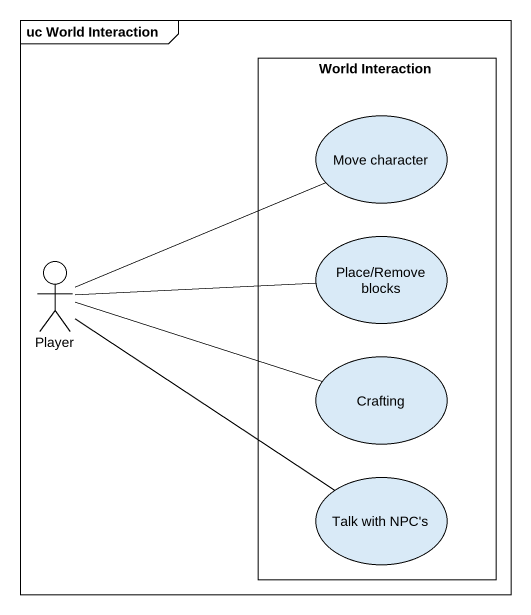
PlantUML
@startuml
mainframe uc World Interaction
rectangle "World Interaction" as World_Interaction {
  usecase "Move character" as Move_character
  usecase "Place/Remove blocks" as Place_Remove_blocks
  usecase Crafting
  usecase "Talk with NPC's" as Talk_with_NPC_s
}
actor Player
Move_character -left- Player
Place_Remove_blocks -left- Player
Crafting -left- Player
Talk_with_NPC_s -up- Player
@enduml
